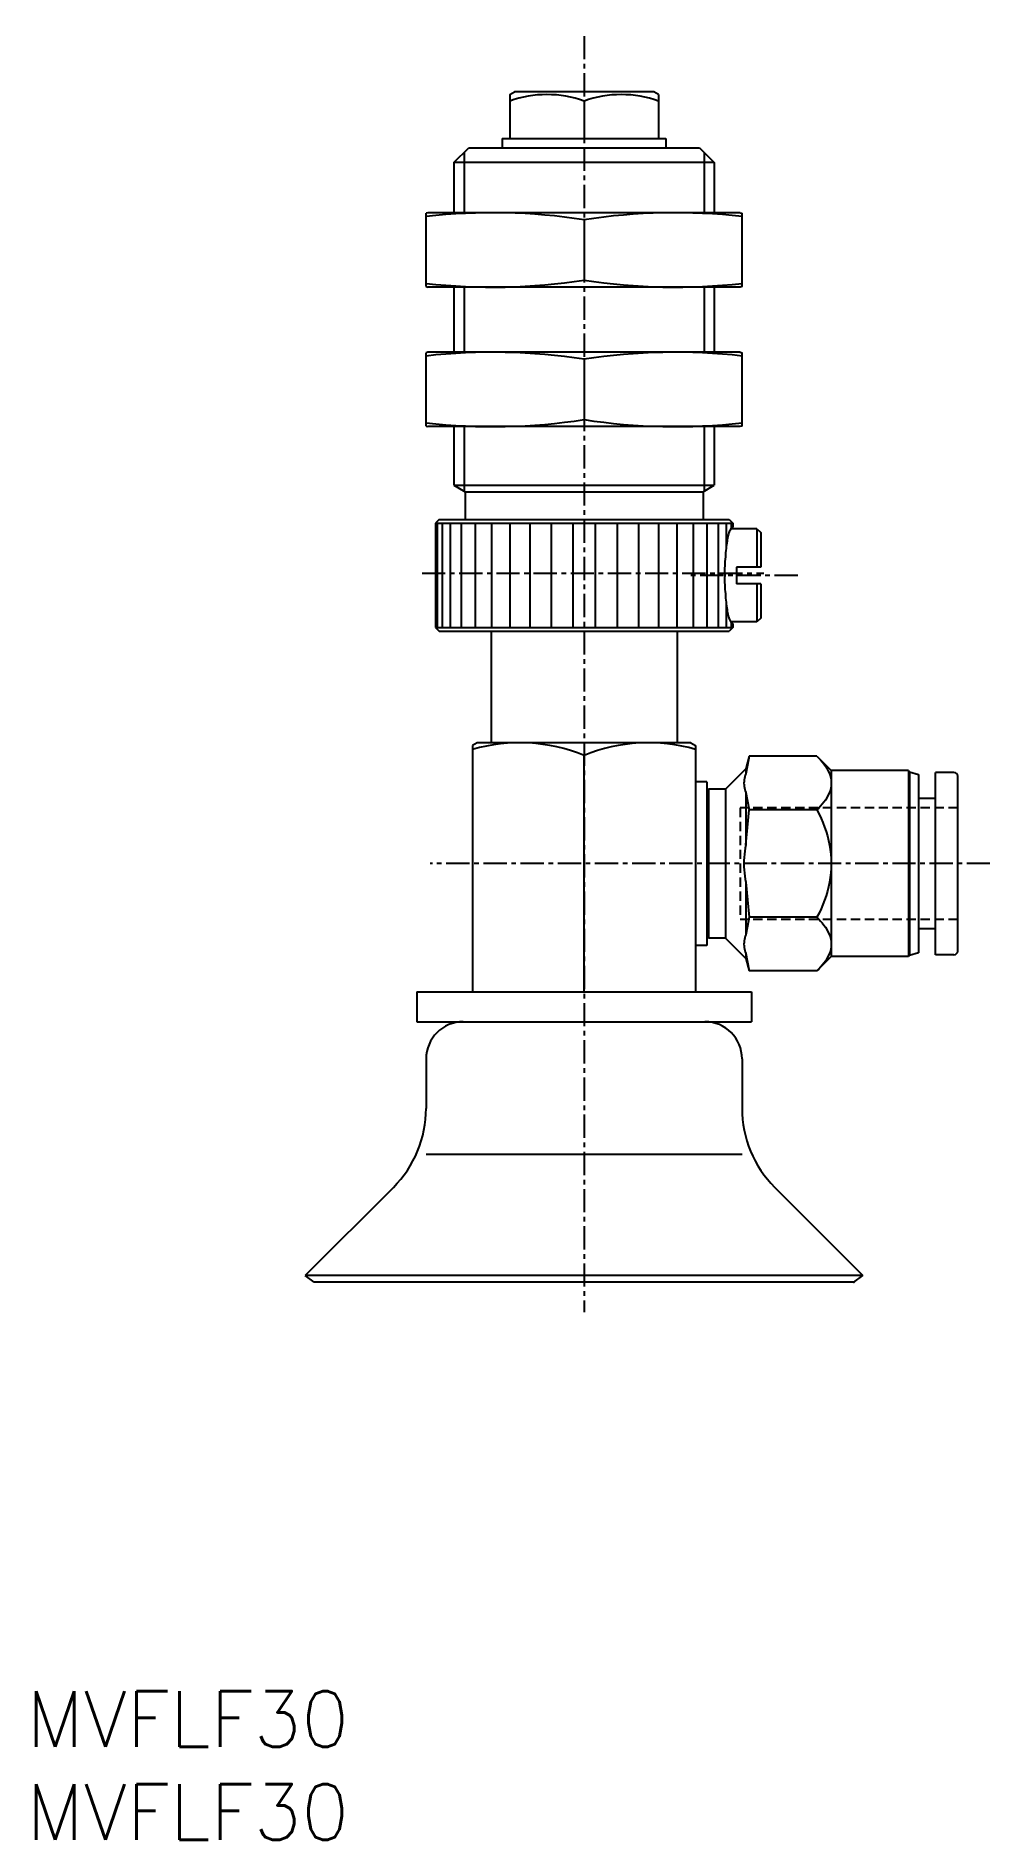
# Model space of a CAD drawing. Extents: x 0.5 to 51.8, y 0 to 97.
import ezdxf

# ---------------------------------------------------------------- set-up
doc = ezdxf.new("R2010")
doc.units = 0
doc.linetypes.add('CENTER', pattern=[2, 1.25, -0.25, 0.25, -0.25])
doc.linetypes.add('DASHED', pattern=[0.75, 0.5, -0.25])
doc.layers.get('0').update_dxf_attribs({"linetype": 'CONTINUOUS'})
doc.layers.add('CENTER', color=1, linetype='CENTER')
doc.styles.get("Standard").update_dxf_attribs({"font": 'txt.shx'})

# ---------------------------------------------------------------- blocks, each defined once
blk = doc.blocks.new('*U33')
at = {"color": 7, "linetype": 'CONTINUOUS'}
blk.add_text('MVFLF30', height=3, dxfattribs=at).set_placement((0, 0))
blk = doc.blocks.new('*U34')
at = {"color": 7, "linetype": 'CONTINUOUS'}
blk.add_text('MVFLF30', height=3, dxfattribs=at).set_placement((0, 5))

msp = doc.modelspace()

# ---------------------------------------------------------------- linework, layer by layer
at = {"color": 7, "linetype": 'CONTINUOUS'}
for p, q in [((25.999986, 93.85567), (26.25, 94)), ((26, 93.85567), (26, 91.5)), ((33.75, 94), (26.25, 94)), ((30, 93.4984), (30, 91.5)), ((34.000013, 93.85566), (33.75, 94)), ((34, 93.85567), (34, 91.5)), ((25.600006, 91.5), (25.600006, 91)), ((25.600006, 91.5), (34.399994, 91.5)), ((34.399994, 91.5), (34.399994, 91)), ((23.000003, 90.2), (23.800018, 91)), ((23.541504, 90.74151), (23.541504, 87.50001)), ((23.800018, 91), (36.200012, 91)), ((36.200012, 91), (37.000007, 90.20001)), ((36.458496, 90.7415), (36.458496, 87.50001)), ((36.999993, 90.2), (22.999993, 90.2)), ((23, 90.2), (23, 87.50001)), ((37, 90.2), (37, 87.50001)), ((21.5, 83.5268), (21.5, 87.47321)), ((21.600006, 87.50001), (21.50001, 87.47321)), ((38.399994, 87.50001), (21.600006, 87.50001)), ((38.400015, 87.50001), (38.500003, 87.47321)), ((38.5, 83.5268), (38.5, 87.47321)), ((30, 87.12087), (30, 83.87914)), ((21.499984, 83.52681), (21.600006, 83.50001)), ((38.399994, 83.50001), (21.600006, 83.50001)), ((23, 83.50001), (23, 80.00001)), ((23.541504, 83.50001), (23.541504, 80.00001)), ((36.458496, 83.50001), (36.458496, 80.00001)), ((37, 83.50001), (37, 80.00001)), ((38.499998, 83.5268), (38.40001, 83.50001)), ((21.600007, 80.00001), (21.49999, 79.97321)), ((21.5, 76.0268), (21.5, 79.97321)), ((38.399994, 80.00001), (21.600006, 80.00001)), ((30, 79.62087), (30, 76.37914)), ((38.400003, 80.00001), (38.499991, 79.97322)), ((38.5, 76.0268), (38.5, 79.97321)), ((21.500002, 76.0268), (21.599991, 76.00001)), ((38.399994, 76.00001), (21.600006, 76.00001)), ((23, 76.00001), (23, 72.84642)), ((23.541504, 76.00001), (23.541504, 72.53378)), ((36.458496, 76.00001), (36.458496, 72.53378)), ((37, 76.00001), (37, 72.84642)), ((38.500008, 76.02681), (38.39999, 76.00001)), ((23, 72.84642), (37, 72.84642)), ((23, 72.84641), (23.59999, 72.50001)), ((36.400016, 72.50001), (37.000008, 72.84641)), ((23.600006, 72.50001), (23.600006, 71.00001)), ((23.600006, 72.50001), (36.399994, 72.50001)), ((36.399994, 72.50001), (36.399994, 71.00001)), ((22.199982, 71.00001), (22.000003, 70.8)), ((22.199982, 71.00001), (37.799988, 71.00001)), ((37.799988, 71.00001), (38.000001, 70.80001)), ((22, 70.8), (38, 70.8)), ((22, 70.8), (22, 65.2)), ((22.089355, 70.8), (22.089355, 65.2)), ((22.355408, 70.8), (22.355408, 65.2)), ((22.792236, 70.8), (22.792236, 65.2)), ((23.390076, 70.8), (23.390076, 65.2)), ((24.13559, 70.8), (24.13559, 65.2)), ((25.012085, 70.8), (25.012085, 65.2)), ((26, 70.8), (26, 65.2)), ((27.077271, 70.8), (27.077271, 65.2)), ((28.219818, 70.8), (28.219818, 65.2)), ((29.402161, 70.8), (29.402161, 65.2)), ((30.597839, 70.8), (30.597839, 65.2)), ((31.780182, 70.8), (31.780182, 65.2)), ((32.922729, 70.8), (32.922729, 65.2)), ((34, 70.8), (34, 65.2)), ((34.987915, 70.8), (34.987915, 65.2)), ((35.86441, 70.8), (35.86441, 65.2)), ((36.609894, 70.8), (36.609894, 65.2)), ((37.207733, 70.8), (37.207733, 65.2)), ((37.644562, 70.8), (37.644562, 69.49412)), ((39.299988, 70.50001), (37.880707, 70.50001)), ((37.910645, 70.8), (37.910645, 70.54438)), ((38, 70.8), (38, 70.60001)), ((39.299988, 70.50001), (39.299988, 68.45)), ((39.299994, 70.50001), (39.5, 70.30001)), ((39.5, 70.3), (39.5, 68.45)), ((38.199982, 68.45), (38.199982, 67.55)), ((39.5, 68.45), (38.199982, 68.45)), ((39.5, 67.55), (38.199982, 67.55)), ((39.299988, 67.55), (39.299988, 65.50001)), ((39.5, 67.55), (39.5, 65.7)), ((37.644562, 66.50589), (37.644562, 65.2)), ((21.999992, 65.2), (22.199982, 65.00001)), ((22, 65.2), (38, 65.2)), ((22.199982, 65.00001), (37.799988, 65.00001)), ((25, 65.00001), (25, 59.00001)), ((35, 65.00001), (35, 59.00001)), ((38, 65.20002), (37.799988, 65.00001)), ((39.299988, 65.50001), (37.880707, 65.50001)), ((37.910645, 65.45564), (37.910645, 65.2)), ((38, 65.40001), (38, 65.2)), ((39.500001, 65.70002), (39.299994, 65.50001)), ((24, 58.85567), (24, 45.60001)), ((24.250012, 59), (24.00002, 58.85567)), ((35.75, 59.00001), (24.25, 59.00001)), ((30, 45.60001), (30, 58.31977)), ((35.749996, 59), (36.000014, 58.85565)), ((36, 58.85567), (36, 45.60001)), ((38.880459, 58.27351), (38.699995, 57.60001)), ((42.526484, 58.27351), (38.880457, 58.27351)), ((42.526493, 58.27351), (43.3, 57.50001)), ((38.700007, 57.60001), (37.600008, 56.50001)), ((38.700006, 57.60001), (38.700006, 57.33263)), ((47.461878, 57.50001), (43.300013, 57.50001)), ((43.300013, 57.50001), (43.300013, 47.50001)), ((47.461878, 57.50001), (47.461878, 47.50001)), ((47.461884, 57.50001), (47.500008, 57.43398)), ((47.499994, 57.43398), (47.499994, 47.56603)), ((47.499998, 57.43398), (48, 57.30001)), ((47.999994, 57.30001), (47.999994, 47.70001)), ((49.9, 57.40001), (48.899988, 57.40001)), ((48.899988, 47.60001), (48.899988, 57.40001)), ((36.6, 56.90001), (36, 56.90001)), ((36.699995, 56.50001), (36.599997, 56.40001)), ((36.6, 56.90001), (36.6, 48.10001)), ((36.700006, 56.50001), (36.700006, 48.50001)), ((37.6, 56.50001), (36.700006, 56.50001)), ((37.6, 56.50001), (37.6, 48.50001)), ((38.700006, 56.32764), (38.700006, 53.505)), ((50.1, 47.80001), (50.1, 57.20001)), ((42.526484, 55.38676), (38.880457, 55.38676)), ((48.899988, 56.00001), (47.999994, 56.00001)), ((38.700006, 51.49502), (38.700006, 48.67237)), ((42.526484, 49.61326), (38.880457, 49.61326)), ((36.700006, 48.50001), (36.600008, 48.60001)), ((48.899988, 49.00001), (47.999994, 49.00001)), ((36.6, 48.10001), (36, 48.10001)), ((37.6, 48.50001), (36.700006, 48.50001)), ((37.599997, 48.50001), (38.699996, 47.40001)), ((38.700006, 47.66739), (38.700006, 47.40001)), ((47.499987, 47.56604), (47.46187, 47.50002)), ((47.999989, 47.7), (47.499989, 47.56603)), ((49.9, 47.60001), (48.899988, 47.60001)), ((38.700015, 47.40001), (38.880479, 46.72651)), ((42.526484, 46.7265), (38.880457, 46.7265)), ((43.30001, 47.50001), (42.526504, 46.7265)), ((47.461878, 47.50001), (43.300013, 47.50001)), ((21, 45.60001), (21, 44)), ((21, 45.60001), (39, 45.60001)), ((39, 45.60001), (39, 44)), ((21, 44), (39, 44)), ((21.5, 42), (21.5, 39.335281)), ((38.5, 42), (38.5, 39.335281)), ((38.5, 36.849998), (21.5, 36.849998)), ((19.742644, 35.092643), (15, 30.349998)), ((40.257357, 35.092649), (45, 30.349998)), ((45, 30.349998), (15, 30.349998)), ((15.481735, 30), (15, 30.349998)), ((44.518265, 30), (45, 30.349998)), ((44.518265, 30), (15.481735, 30))]:
    msp.add_line(p, q, dxfattribs=at)
at = {"color": 3, "linetype": 'DASHED'}
for p, q in [((50.1, 55.50001), (38.4, 55.50001)), ((38.4, 55.50001), (38.4, 49.50001)), ((50.1, 49.50001), (38.4, 49.50001))]:
    msp.add_line(p, q, dxfattribs=at)
at = {"color": 7, "linetype": 'CONTINUOUS'}
for points in [[(38, 70.60001, 0.04912685), (37.915275, 70.55005, 0.04912685), (37.833805, 70.40209, 0.04912685), (37.758723, 70.16183, 0.04912685), (37.692912, 69.83849, 0.04912685), (37.638903, 69.44449, 0.04912685), (37.59877, 68.99498, 0.04912685), (37.574057, 68.50724, 0.04912685), (37.565712, 68.00001, 0.04912685), (37.574057, 67.49277, 0.04912685), (37.59877, 67.00503, 0.04912685), (37.638903, 66.55553, 0.04912685), (37.692912, 66.16153, 0.04912685), (37.758723, 65.83819, 0.04912685), (37.833805, 65.59792, 0.04912685), (37.915275, 65.44997, 0.04912685), (38, 65.40001, -1)], [(42.526484, 58.27351, -0.10329812), (43.182154, 57.37415, -0.21662537), (43.182195, 56.28621, -0.10331813), (42.526484, 55.38676)], [(38.700006, 57.33263, 0.060455712), (38.611919, 57.00174, 0.069416222), (38.611893, 56.65871, 0.060489688), (38.700006, 56.32764)], [(42.526484, 55.38676, -0.076012455), (43.203953, 53.50011, -0.096029697), (43.204035, 51.50034, -0.076031642), (42.526484, 49.61326)], [(38.700006, 53.505, 0.032375969), (38.611335, 52.83728, 0.033600982), (38.611326, 52.16287, 0.032382571), (38.700006, 51.49502)], [(42.526484, 49.61326, -0.10329817), (43.182155, 48.7139, -0.21662481), (43.182196, 47.62596, -0.10331853), (42.526484, 46.7265)], [(38.700006, 48.67237, 0.060455817), (38.611919, 48.34148, 0.069416033), (38.611893, 47.99846, 0.060489813), (38.700006, 47.66739)]]:
    msp.add_lwpolyline(points, format="xyb", dxfattribs=at)
for points in [[(38.880457, 58.27351), (38.790232, 57.80307), (38.700006, 57.33263)], [(38.700006, 56.32764), (38.790232, 55.8572), (38.880457, 55.38676)], [(38.700006, 53.505), (38.790232, 54.44588), (38.880457, 55.38676)], [(38.700006, 51.49502), (38.790232, 50.55414), (38.880457, 49.61326)], [(38.880457, 49.61326), (38.790232, 49.14281), (38.700006, 48.67237)], [(38.700006, 47.66739), (38.790232, 47.19695), (38.880457, 46.7265)]]:
    msp.add_lwpolyline(points, dxfattribs=at)
for centre, radius, start, end in [((28, 88.07896), 5.776709, 69.743846, 110.25615), ((32, 88.07896), 5.776709, 69.743848, 110.25615), ((25.092529, 55.54962), 31.950384, 81.164572, 96.456027), ((34.907471, 55.54962), 31.950384, 83.543978, 98.835433), ((25.092529, 115.45039), 31.950384, 263.54397, 278.83543), ((34.907471, 115.45039), 31.950384, 261.16457, 276.45603), ((25.092529, 48.04962), 31.950384, 81.164572, 96.456027), ((34.907471, 48.04962), 31.950384, 83.543978, 98.835433), ((25.092529, 107.95039), 31.950384, 263.54397, 278.83543), ((34.907471, 107.95039), 31.950384, 261.16457, 276.45603), ((26.535889, 49.83942), 9.160586, 67.780687, 106.07093), ((33.464111, 49.83942), 9.160586, 73.929071, 112.21931), ((49.9, 57.20001), 0.2, 0, 90), ((49.9, 47.80001), 0.2, 270, 360), ((23.5, 42), 2, 90, 180), ((36.5, 42), 2, 0, 90), ((15.5, 39.335281), 6, 315.00001, 0.00000911), ((44.5, 39.335281), 6, 179.99999, 225)]:
    msp.add_arc(centre, radius, start, end, dxfattribs=at)
msp.add_point((44.518265, 30), dxfattribs=at)
at = {"layer": 'CENTER', "color": 1, "linetype": 'CENTER'}
for p, q in [((30, 97.00146), (30, 28.380821)), ((21.280426, 68.11757), (39.674774, 68.11757)), ((41.5, 68.00001), (35.565704, 68.00001)), ((51.834986, 52.50001), (21.717463, 52.50001))]:
    msp.add_line(p, q, dxfattribs=at)

# ---------------------------------------------------------------- block references
at = {"color": 7, "linetype": 'CONTINUOUS'}
for name in ['*U34', '*U33']:
    msp.add_blockref(name, (0, 0), dxfattribs=at)

doc.saveas('drawing.dxf')
